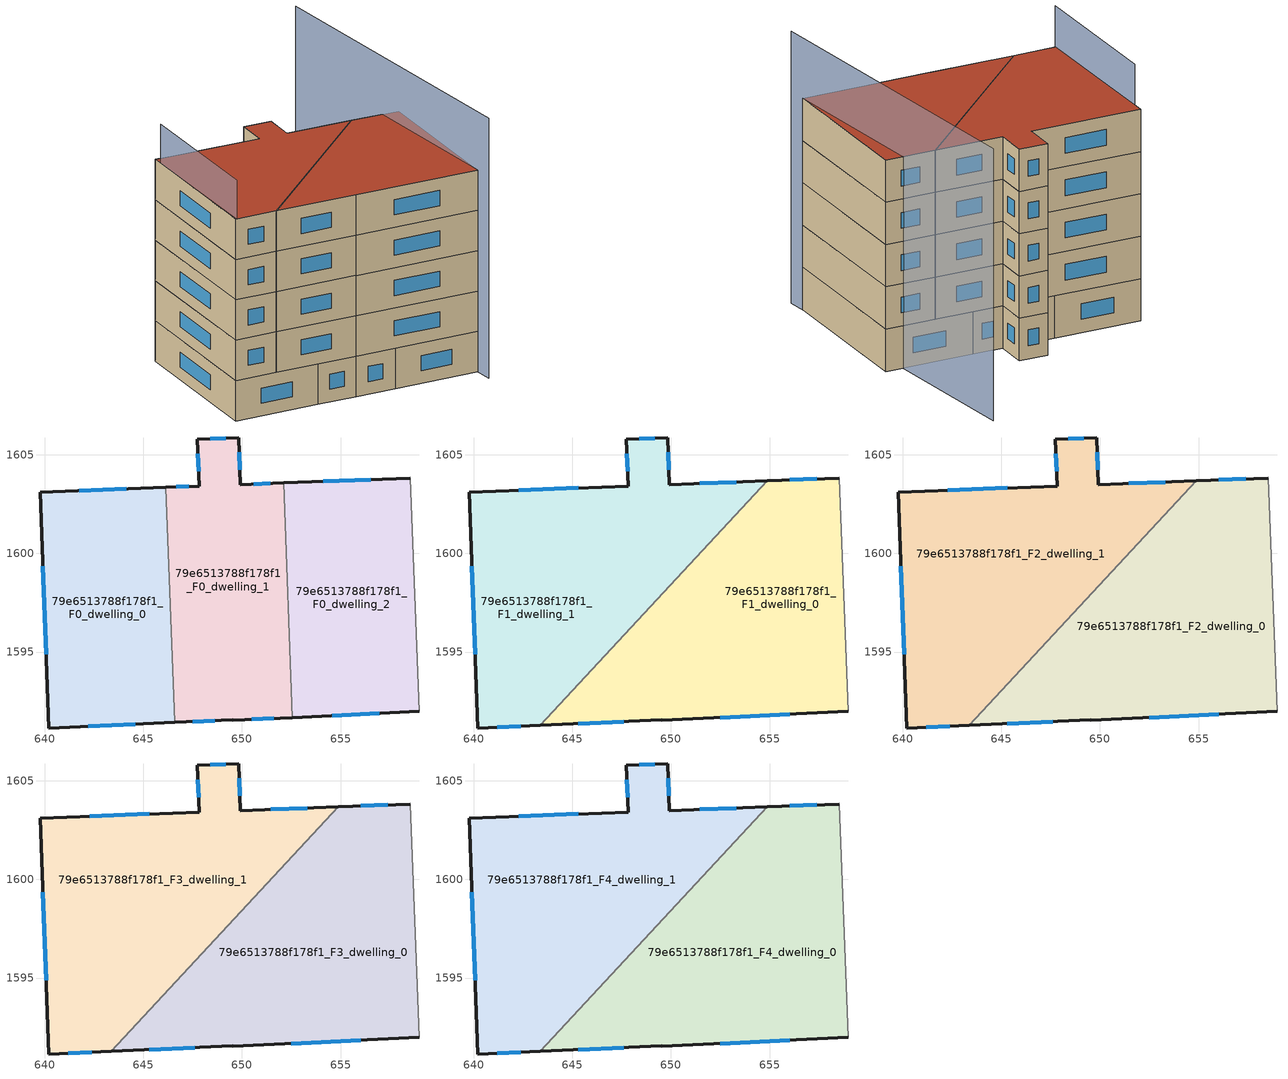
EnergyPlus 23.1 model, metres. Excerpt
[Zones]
79e6513788f178f1_F0_dwelling_0
 floor ground (EU_floor_Construction): 646.13,1603.35 646.58,1591.42 640.21,1591.13 639.76,1603.11 z0
 wall outside (EU_wall_Construction): 646.13,1603.35 639.76,1603.11 640.21,1591.13 646.58,1591.42 z0:3
 wall to 79e6513788f178f1_F0_dwelling_1 (EU_wall_Construction): 646.58,1591.42 646.13,1603.35 z0:3
 window (EU_Window_Construction): 642.21,1591.22 644.58,1591.33 / 639.9,1599.36 640.07,1594.89 / 644.13,1603.28 641.76,1603.19 z0.94:2.06
79e6513788f178f1_F0_dwelling_1
 floor ground (EU_floor_Construction): 652.11,1603.58 652.56,1591.68 649.54,1591.53 649.54,1591.56 646.58,1591.42 646.13,1603.35 647.83,1603.42 647.74,1605.79 649.83,1605.87 649.92,1603.5 z0
 wall outside (EU_wall_Construction): 652.11,1603.58 649.92,1603.5 649.83,1605.87 647.74,1605.79 647.83,1603.42 646.13,1603.35 / 646.58,1591.42 649.54,1591.56 649.54,1591.53 652.56,1591.68 z0:3
 wall to 79e6513788f178f1_F0_dwelling_2 (EU_wall_Construction): 652.56,1591.68 652.11,1603.58 z0:3
 window (EU_Window_Construction): 647.3,1603.4 646.66,1603.37 / 647.77,1605.05 647.8,1604.16 / 649.17,1605.85 648.4,1605.82 / 649.89,1604.24 649.86,1605.13 / 651.42,1603.55 650.61,1603.52 / 650.49,1591.58 651.61,1591.63 / 647.51,1591.47 648.61,1591.52 z0.94:2.06
79e6513788f178f1_F0_dwelling_2
 floor ground (EU_floor_Construction): 658.54,1603.82 658.98,1591.99 652.56,1591.68 652.11,1603.58 z0
 wall outside (EU_wall_Construction): 652.56,1591.68 658.98,1591.99 / 658.54,1603.82 652.11,1603.58 z0:3
 wall adiabatic (EU_wall_Construction): 658.98,1591.99 658.54,1603.82 z0:3
 window (EU_Window_Construction): 654.57,1591.77 656.97,1591.89 / 656.52,1603.74 654.12,1603.65 z0.94:2.06
79e6513788f178f1_F1_dwelling_0
 floor to 79e6513788f178f1_F0_dwelling_2 (EU_floor_Construction): 658.54,1603.82 658.98,1591.99 652.56,1591.68 652.22,1600.81 654.88,1603.68 z3
 floor to 79e6513788f178f1_F0_dwelling_1 (EU_floor_Construction): 652.22,1600.81 652.56,1591.68 649.54,1591.53 649.54,1591.56 646.58,1591.42 646.46,1594.61 z3
 floor to 79e6513788f178f1_F0_dwelling_0 (EU_floor_Construction): 646.46,1594.61 646.58,1591.42 643.37,1591.28 z3
 wall outside (EU_wall_Construction): 658.54,1603.82 654.88,1603.68 / 643.37,1591.28 649.54,1591.56 649.54,1591.53 658.98,1591.99 z3:6
 wall adiabatic (EU_wall_Construction): 658.98,1591.99 658.54,1603.82 z3:6
 wall to 79e6513788f178f1_F1_dwelling_1 (EU_wall_Construction): 654.88,1603.68 643.37,1591.28 z3:6
 window (EU_Window_Construction): 657.39,1603.78 656.02,1603.72 / 652.5,1591.67 656.02,1591.84 / 645.31,1591.37 647.61,1591.47 z3.94:5.06
79e6513788f178f1_F1_dwelling_1
 floor to 79e6513788f178f1_F0_dwelling_0 (EU_floor_Construction): 646.13,1603.35 646.46,1594.61 643.37,1591.28 640.21,1591.13 639.76,1603.11 z3
 floor to 79e6513788f178f1_F0_dwelling_1 (EU_floor_Construction): 652.11,1603.58 652.22,1600.81 646.46,1594.61 646.13,1603.35 647.83,1603.42 647.74,1605.79 649.83,1605.87 649.92,1603.5 z3
 floor to 79e6513788f178f1_F0_dwelling_2 (EU_floor_Construction): 654.88,1603.68 652.22,1600.81 652.11,1603.58 z3
 wall outside (EU_wall_Construction): 654.88,1603.68 649.92,1603.5 649.83,1605.87 647.74,1605.79 647.83,1603.42 639.76,1603.11 640.21,1591.13 643.37,1591.28 z3:6
 window (EU_Window_Construction): 649.17,1605.85 648.4,1605.82 / 649.89,1604.24 649.86,1605.13 / 653.32,1603.62 651.47,1603.55 / 641.2,1591.18 642.38,1591.23 / 639.9,1599.36 640.07,1594.89 / 645.3,1603.32 642.29,1603.21 / 647.77,1605.05 647.8,1604.16 z3.94:5.06
79e6513788f178f1_F2_dwelling_0
 floor to 79e6513788f178f1_F1_dwelling_0 (EU_floor_Construction): 658.54,1603.82 658.98,1591.99 649.54,1591.53 649.54,1591.56 643.37,1591.28 654.88,1603.68 z6
 wall outside (EU_wall_Construction): 658.54,1603.82 654.88,1603.68 / 643.37,1591.28 649.54,1591.56 649.54,1591.53 658.98,1591.99 z6:9
 wall adiabatic (EU_wall_Construction): 658.98,1591.99 658.54,1603.82 z6:9
 wall to 79e6513788f178f1_F2_dwelling_1 (EU_wall_Construction): 654.88,1603.68 643.37,1591.28 z6:9
 window (EU_Window_Construction): 657.39,1603.78 656.02,1603.72 / 652.5,1591.67 656.02,1591.84 / 645.31,1591.37 647.61,1591.47 z6.94:8.06
79e6513788f178f1_F2_dwelling_1
 floor to 79e6513788f178f1_F1_dwelling_1 (EU_floor_Construction): 654.88,1603.68 643.37,1591.28 640.21,1591.13 639.76,1603.11 647.83,1603.42 647.74,1605.79 649.83,1605.87 649.92,1603.5 z6
 wall outside (EU_wall_Construction): 654.88,1603.68 649.92,1603.5 649.83,1605.87 647.74,1605.79 647.83,1603.42 639.76,1603.11 640.21,1591.13 643.37,1591.28 z6:9
 window (EU_Window_Construction): 649.17,1605.85 648.4,1605.82 / 649.89,1604.24 649.86,1605.13 / 653.32,1603.62 651.47,1603.55 / 641.2,1591.18 642.38,1591.23 / 639.9,1599.36 640.07,1594.89 / 645.3,1603.32 642.29,1603.21 / 647.77,1605.05 647.8,1604.16 z6.94:8.06
79e6513788f178f1_F3_dwelling_0
 floor to 79e6513788f178f1_F2_dwelling_0 (EU_floor_Construction): 658.54,1603.82 658.98,1591.99 649.54,1591.53 649.54,1591.56 643.37,1591.28 654.88,1603.68 z9
 wall outside (EU_wall_Construction): 658.54,1603.82 654.88,1603.68 / 643.37,1591.28 649.54,1591.56 649.54,1591.53 658.98,1591.99 z9:12
 wall adiabatic (EU_wall_Construction): 658.98,1591.99 658.54,1603.82 z9:12
 wall to 79e6513788f178f1_F3_dwelling_1 (EU_wall_Construction): 654.88,1603.68 643.37,1591.28 z9:12
 window (EU_Window_Construction): 657.39,1603.78 656.02,1603.72 / 652.5,1591.67 656.02,1591.84 / 645.31,1591.37 647.61,1591.47 z9.94:11.06
79e6513788f178f1_F3_dwelling_1
 floor to 79e6513788f178f1_F2_dwelling_1 (EU_floor_Construction): 654.88,1603.68 643.37,1591.28 640.21,1591.13 639.76,1603.11 647.83,1603.42 647.74,1605.79 649.83,1605.87 649.92,1603.5 z9
 wall outside (EU_wall_Construction): 654.88,1603.68 649.92,1603.5 649.83,1605.87 647.74,1605.79 647.83,1603.42 639.76,1603.11 640.21,1591.13 643.37,1591.28 z9:12
 window (EU_Window_Construction): 649.17,1605.85 648.4,1605.82 / 649.89,1604.24 649.86,1605.13 / 653.32,1603.62 651.47,1603.55 / 641.2,1591.18 642.38,1591.23 / 639.9,1599.36 640.07,1594.89 / 645.3,1603.32 642.29,1603.21 / 647.77,1605.05 647.8,1604.16 z9.94:11.06
79e6513788f178f1_F4_dwelling_0
 floor to 79e6513788f178f1_F3_dwelling_0 (EU_floor_Construction): 658.54,1603.82 658.98,1591.99 649.54,1591.53 649.54,1591.56 643.37,1591.28 654.88,1603.68 z12
 wall outside (EU_wall_Construction): 658.54,1603.82 654.88,1603.68 / 643.37,1591.28 649.54,1591.56 649.54,1591.53 658.98,1591.99 z12:15
 wall adiabatic (EU_wall_Construction): 658.98,1591.99 658.54,1603.82 z12:15
 wall to 79e6513788f178f1_F4_dwelling_1 (EU_wall_Construction): 654.88,1603.68 643.37,1591.28 z12:15
 window (EU_Window_Construction): 657.39,1603.78 656.02,1603.72 / 652.5,1591.67 656.02,1591.84 / 645.31,1591.37 647.61,1591.47 z12.94:14.06
 roof outside (EU_roof_Construction): 658.98,1591.99 658.54,1603.82 654.88,1603.68 643.37,1591.28 649.54,1591.56 649.54,1591.53 z15
79e6513788f178f1_F4_dwelling_1
 floor to 79e6513788f178f1_F3_dwelling_1 (EU_floor_Construction): 654.88,1603.68 643.37,1591.28 640.21,1591.13 639.76,1603.11 647.83,1603.42 647.74,1605.79 649.83,1605.87 649.92,1603.5 z12
 wall outside (EU_wall_Construction): 654.88,1603.68 649.92,1603.5 649.83,1605.87 647.74,1605.79 647.83,1603.42 639.76,1603.11 640.21,1591.13 643.37,1591.28 z12:15
 window (EU_Window_Construction): 649.17,1605.85 648.4,1605.82 / 649.89,1604.24 649.86,1605.13 / 653.32,1603.62 651.47,1603.55 / 641.2,1591.18 642.38,1591.23 / 639.9,1599.36 640.07,1594.89 / 645.3,1603.32 642.29,1603.21 / 647.77,1605.05 647.8,1604.16 z12.94:14.06
 roof outside (EU_roof_Construction): 643.37,1591.28 654.88,1603.68 649.92,1603.5 649.83,1605.87 647.74,1605.79 647.83,1603.42 639.76,1603.11 640.21,1591.13 z15
shading: 639.79,1602.3 640.29,1591.11 z0:17.9; 659.17,1590.65 655.74,1614.44 z0:19.3
[Building]
EU S2 Campaign: North Axis=0; Terrain=City; Solar Distribution=FullExterior
[Site:Location]
Vienna: Latitude=48; Longitude=16.5; Time Zone=1; Elevation=183
[SizingPeriod:WeatherFileDays]
AnnualSizingPeriod: Begin Month=1; Begin Day of Month=1; End Month=12; End Day of Month=31; Day of Week for Start Day=Monday; Use Weather File Daylight Saving Period=No; Use Weather File Rain and Snow Indicators=No
[MATERIAL]
EU_InternalMass_Material: Roughness=MediumRough; Thickness=0.1; Conductivity=1; Density=1800; Specific Heat=900; Thermal Absorptance=0.9; Solar Absorptance=0.7; Visible Absorptance=0.7
[MATERIAL:NOMASS] Roughness=MediumRough; Thermal Absorptance=0.9; Solar Absorptance=0.7; Visible Absorptance=0.7
Name | Thermal Resistance
EU_wall_NoMass | 0.914258
EU_roof_NoMass | 0.954009
EU_floor_NoMass | 1.09711
[WINDOWMATERIAL:SIMPLEGLAZINGSYSTEM]
EU_Window_SimpleGlazing: UFactor=2.09642; Solar Heat Gain Coefficient=0.65; Visible Transmittance=0.65
[CONSTRUCTION]
EU_wall_Construction: EU_wall_NoMass
EU_roof_Construction: EU_roof_NoMass
EU_floor_Construction: EU_floor_NoMass
EU_Window_Construction: EU_Window_SimpleGlazing
EU_InternalMass_Construction: EU_InternalMass_Material
[ZONE] Type=1; Multiplier=1; Ceiling Height=autocalculate; Floor Area=autocalculate; Part of Total Floor Area=Yes
Name | Volume
79e6513788f178f1_F0_dwelling_0 | 228.995
79e6513788f178f1_F1_dwelling_0; 79e6513788f178f1_F2_dwelling_0; 79e6513788f178f1_F3_dwelling_0; 79e6513788f178f1_F4_dwelling_0 | 343.487
79e6513788f178f1_F0_dwelling_1 | 228.97
79e6513788f178f1_F1_dwelling_1; 79e6513788f178f1_F2_dwelling_1; 79e6513788f178f1_F3_dwelling_1; 79e6513788f178f1_F4_dwelling_1 | 343.478
79e6513788f178f1_F0_dwelling_2 | 228.99
[INTERNALMASS] Construction=EU_InternalMass_Construction
Name | Zone or ZoneList | Surface Area
79e6513788f178f1_F0_dwelling_0_EU_InternalMass | 79e6513788f178f1_F0_dwelling_0 | 76.3314
79e6513788f178f1_F0_dwelling_1_EU_InternalMass | 79e6513788f178f1_F0_dwelling_1 | 76.3236
79e6513788f178f1_F0_dwelling_2_EU_InternalMass | 79e6513788f178f1_F0_dwelling_2 | 76.3298
79e6513788f178f1_F1_dwelling_0_EU_InternalMass | 79e6513788f178f1_F1_dwelling_0 | 114.495
79e6513788f178f1_F1_dwelling_1_EU_InternalMass | 79e6513788f178f1_F1_dwelling_1 | 114.493
79e6513788f178f1_F2_dwelling_0_EU_InternalMass | 79e6513788f178f1_F2_dwelling_0 | 114.495
79e6513788f178f1_F2_dwelling_1_EU_InternalMass | 79e6513788f178f1_F2_dwelling_1 | 114.493
79e6513788f178f1_F3_dwelling_0_EU_InternalMass | 79e6513788f178f1_F3_dwelling_0 | 114.495
79e6513788f178f1_F3_dwelling_1_EU_InternalMass | 79e6513788f178f1_F3_dwelling_1 | 114.493
79e6513788f178f1_F4_dwelling_0_EU_InternalMass | 79e6513788f178f1_F4_dwelling_0 | 114.495
79e6513788f178f1_F4_dwelling_1_EU_InternalMass | 79e6513788f178f1_F4_dwelling_1 | 114.493
[OTHEREQUIPMENT] Fuel Type=Electricity; Design Level Calculation Method=Watts/Area; Power per Zone Floor Area=1; Fraction Latent=0; Fraction Radiant=0; Fraction Lost=0; Carbon Dioxide Generation Rate=0; EndUse Subcategory=EU_Step8_InternalGains
Name | Zone or ZoneList or Space or SpaceList | Schedule
EU_Step8_InternalGain_79e6513788f178f1_F0_dwelling_0_f000 | 79e6513788f178f1_F0_dwelling_0 | EU_Step8_GainSchedule_79e6513788f178f1_F0_dwelling_0_f000
EU_Step8_InternalGain_79e6513788f178f1_F0_dwelling_1_f000 | 79e6513788f178f1_F0_dwelling_1 | EU_Step8_GainSchedule_79e6513788f178f1_F0_dwelling_1_f000
EU_Step8_InternalGain_79e6513788f178f1_F0_dwelling_2_f000 | 79e6513788f178f1_F0_dwelling_2 | EU_Step8_GainSchedule_79e6513788f178f1_F0_dwelling_2_f000
EU_Step8_InternalGain_79e6513788f178f1_F1_dwelling_0_f000 | 79e6513788f178f1_F1_dwelling_0 | EU_Step8_GainSchedule_79e6513788f178f1_F1_dwelling_0_f000
EU_Step8_InternalGain_79e6513788f178f1_F1_dwelling_1_f000 | 79e6513788f178f1_F1_dwelling_1 | EU_Step8_GainSchedule_79e6513788f178f1_F1_dwelling_1_f000
EU_Step8_InternalGain_79e6513788f178f1_F2_dwelling_0_f000 | 79e6513788f178f1_F2_dwelling_0 | EU_Step8_GainSchedule_79e6513788f178f1_F2_dwelling_0_f000
EU_Step8_InternalGain_79e6513788f178f1_F2_dwelling_1_f000 | 79e6513788f178f1_F2_dwelling_1 | EU_Step8_GainSchedule_79e6513788f178f1_F2_dwelling_1_f000
EU_Step8_InternalGain_79e6513788f178f1_F3_dwelling_0_f000 | 79e6513788f178f1_F3_dwelling_0 | EU_Step8_GainSchedule_79e6513788f178f1_F3_dwelling_0_f000
EU_Step8_InternalGain_79e6513788f178f1_F3_dwelling_1_f000 | 79e6513788f178f1_F3_dwelling_1 | EU_Step8_GainSchedule_79e6513788f178f1_F3_dwelling_1_f000
EU_Step8_InternalGain_79e6513788f178f1_F4_dwelling_0_f000 | 79e6513788f178f1_F4_dwelling_0 | EU_Step8_GainSchedule_79e6513788f178f1_F4_dwelling_0_f000
EU_Step8_InternalGain_79e6513788f178f1_F4_dwelling_1_f000 | 79e6513788f178f1_F4_dwelling_1 | EU_Step8_GainSchedule_79e6513788f178f1_F4_dwelling_1_f000
[ZONEVENTILATION:DESIGNFLOWRATE] Schedule=EU_AlwaysOn; Design Flow Rate Calculation Method=AirChanges/Hour; Air Changes per Hour=0.546891; Ventilation Type=Natural; Fan Pressure Rise=0; Fan Total Efficiency=1; Constant Term Coefficient=1; Temperature Term Coefficient=0; Velocity Term Coefficient=0; Velocity Squared Term Coefficient=0; Minimum Indoor Temperature=-100; Maximum Indoor Temperature=100; Delta Temperature=-100; Minimum Outdoor Temperature=-100; Maximum Outdoor Temperature=100; Maximum Wind Speed=40
Name | Zone or ZoneList or Space or SpaceList
EU_ConstantAir_79e6513788f178f1_F0_dwelling_0 | 79e6513788f178f1_F0_dwelling_0
EU_ConstantAir_79e6513788f178f1_F0_dwelling_1 | 79e6513788f178f1_F0_dwelling_1
EU_ConstantAir_79e6513788f178f1_F0_dwelling_2 | 79e6513788f178f1_F0_dwelling_2
EU_ConstantAir_79e6513788f178f1_F1_dwelling_0 | 79e6513788f178f1_F1_dwelling_0
EU_ConstantAir_79e6513788f178f1_F1_dwelling_1 | 79e6513788f178f1_F1_dwelling_1
EU_ConstantAir_79e6513788f178f1_F2_dwelling_0 | 79e6513788f178f1_F2_dwelling_0
EU_ConstantAir_79e6513788f178f1_F2_dwelling_1 | 79e6513788f178f1_F2_dwelling_1
EU_ConstantAir_79e6513788f178f1_F3_dwelling_0 | 79e6513788f178f1_F3_dwelling_0
EU_ConstantAir_79e6513788f178f1_F3_dwelling_1 | 79e6513788f178f1_F3_dwelling_1
EU_ConstantAir_79e6513788f178f1_F4_dwelling_0 | 79e6513788f178f1_F4_dwelling_0
EU_ConstantAir_79e6513788f178f1_F4_dwelling_1 | 79e6513788f178f1_F4_dwelling_1
[HVACTEMPLATE:THERMOSTAT] Constant Heating Setpoint=20; Constant Cooling Setpoint=50
EU_HeatOnly_79e6513788f178f1_F0_dwelling_0; EU_HeatOnly_79e6513788f178f1_F0_dwelling_1; EU_HeatOnly_79e6513788f178f1_F0_dwelling_2; EU_HeatOnly_79e6513788f178f1_F1_dwelling_0; EU_HeatOnly_79e6513788f178f1_F1_dwelling_1; EU_HeatOnly_79e6513788f178f1_F2_dwelling_0; EU_HeatOnly_79e6513788f178f1_F2_dwelling_1; EU_HeatOnly_79e6513788f178f1_F3_dwelling_0; EU_HeatOnly_79e6513788f178f1_F3_dwelling_1; EU_HeatOnly_79e6513788f178f1_F4_dwelling_0; EU_HeatOnly_79e6513788f178f1_F4_dwelling_1
[HVACTEMPLATE:ZONE:IDEALLOADSAIRSYSTEM] System Availability Schedule=EU_AlwaysOn; Maximum Heating Supply Air Temperature=50; Minimum Cooling Supply Air Temperature=13; Maximum Heating Supply Air Humidity Ratio=0.0156; Minimum Cooling Supply Air Humidity Ratio=0.0077; Heating Limit=NoLimit; Cooling Limit=NoLimit; Heating Availability Schedule=EU_AlwaysOn; Cooling Availability Schedule=EU_CoolingOff; Dehumidification Control Type=ConstantSensibleHeatRatio; Cooling Sensible Heat Ratio=0.7; Dehumidification Setpoint=60; Humidification Control Type=None; Humidification Setpoint=30; Outdoor Air Method=None; Outdoor Air Flow Rate per Person=0.00944; Outdoor Air Flow Rate per Zone Floor Area=0; Outdoor Air Flow Rate per Zone=0; Demand Controlled Ventilation Type=None; Outdoor Air Economizer Type=NoEconomizer; Heat Recovery Type=None; Sensible Heat Recovery Effectiveness=0.7; Latent Heat Recovery Effectiveness=0.65
Name | Template Thermostat
79e6513788f178f1_F0_dwelling_0 | EU_HeatOnly_79e6513788f178f1_F0_dwelling_0
79e6513788f178f1_F0_dwelling_1 | EU_HeatOnly_79e6513788f178f1_F0_dwelling_1
79e6513788f178f1_F0_dwelling_2 | EU_HeatOnly_79e6513788f178f1_F0_dwelling_2
79e6513788f178f1_F1_dwelling_0 | EU_HeatOnly_79e6513788f178f1_F1_dwelling_0
79e6513788f178f1_F1_dwelling_1 | EU_HeatOnly_79e6513788f178f1_F1_dwelling_1
79e6513788f178f1_F2_dwelling_0 | EU_HeatOnly_79e6513788f178f1_F2_dwelling_0
79e6513788f178f1_F2_dwelling_1 | EU_HeatOnly_79e6513788f178f1_F2_dwelling_1
79e6513788f178f1_F3_dwelling_0 | EU_HeatOnly_79e6513788f178f1_F3_dwelling_0
79e6513788f178f1_F3_dwelling_1 | EU_HeatOnly_79e6513788f178f1_F3_dwelling_1
79e6513788f178f1_F4_dwelling_0 | EU_HeatOnly_79e6513788f178f1_F4_dwelling_0
79e6513788f178f1_F4_dwelling_1 | EU_HeatOnly_79e6513788f178f1_F4_dwelling_1
[SIZING:ZONE] Zone Cooling Design Supply Air Temperature Input Method=SupplyAirTemperature; Zone Cooling Design Supply Air Temperature=13; Zone Heating Design Supply Air Temperature Input Method=SupplyAirTemperature; Zone Heating Design Supply Air Temperature=50; Zone Cooling Design Supply Air Humidity Ratio=0.008; Zone Heating Design Supply Air Humidity Ratio=0.008; Cooling Design Air Flow Method=DesignDay; Cooling Design Air Flow Rate=0; Cooling Minimum Air Flow per Zone Floor Area=0.000762; Cooling Minimum Air Flow=0; Cooling Minimum Air Flow Fraction=0.2; Heating Design Air Flow Method=DesignDay; Heating Design Air Flow Rate=0; Heating Maximum Air Flow per Zone Floor Area=0.002032; Heating Maximum Air Flow=0.141576; Heating Maximum Air Flow Fraction=0.3; Account for Dedicated Outdoor Air System=No; Dedicated Outdoor Air System Control Strategy=NeutralSupplyAir; Dedicated Outdoor Air Low Setpoint Temperature for Design=autosize; Dedicated Outdoor Air High Setpoint Temperature for Design=autosize; Zone Load Sizing Method=Sensible Load Only No Latent Load; Zone Latent Cooling Design Supply Air Humidity Ratio Input Method=HumidityRatioDifference; Zone Cooling Design Supply Air Humidity Ratio Difference=0.005; Zone Latent Heating Design Supply Air Humidity Ratio Input Method=HumidityRatioDifference; Zone Humidification Design Supply Air Humidity Ratio Difference=0.005
79e6513788f178f1_F0_dwelling_0; 79e6513788f178f1_F0_dwelling_1; 79e6513788f178f1_F0_dwelling_2; 79e6513788f178f1_F1_dwelling_0; 79e6513788f178f1_F1_dwelling_1; 79e6513788f178f1_F2_dwelling_0; 79e6513788f178f1_F2_dwelling_1; 79e6513788f178f1_F3_dwelling_0; 79e6513788f178f1_F3_dwelling_1; 79e6513788f178f1_F4_dwelling_0; 79e6513788f178f1_F4_dwelling_1
[SCHEDULE:CONSTANT]
Name | Hourly Value
EU_AlwaysOn | 1
EU_CoolingOff | 0
[SCHEDULE:FILE] Column Number=1; Rows to Skip at Top=0; Number of Hours of Data=8760; Column Separator=Comma; Interpolate to Timestep=No; Minutes per Item=60; Adjust Schedule for Daylight Savings=Yes
Name | File
EU_Step8_GainSchedule_79e6513788f178f1_F0_dwelling_0_f000 | ../../schedules/79e6513788f178f1/79e6513788f178f1_F0_dwelling_0_f000_gain.csv
EU_Step8_GainSchedule_79e6513788f178f1_F0_dwelling_1_f000 | ../../schedules/79e6513788f178f1/79e6513788f178f1_F0_dwelling_1_f000_gain.csv
EU_Step8_GainSchedule_79e6513788f178f1_F0_dwelling_2_f000 | ../../schedules/79e6513788f178f1/79e6513788f178f1_F0_dwelling_2_f000_gain.csv
EU_Step8_GainSchedule_79e6513788f178f1_F1_dwelling_0_f000 | ../../schedules/79e6513788f178f1/79e6513788f178f1_F1_dwelling_0_f000_gain.csv
EU_Step8_GainSchedule_79e6513788f178f1_F1_dwelling_1_f000 | ../../schedules/79e6513788f178f1/79e6513788f178f1_F1_dwelling_1_f000_gain.csv
EU_Step8_GainSchedule_79e6513788f178f1_F2_dwelling_0_f000 | ../../schedules/79e6513788f178f1/79e6513788f178f1_F2_dwelling_0_f000_gain.csv
EU_Step8_GainSchedule_79e6513788f178f1_F2_dwelling_1_f000 | ../../schedules/79e6513788f178f1/79e6513788f178f1_F2_dwelling_1_f000_gain.csv
EU_Step8_GainSchedule_79e6513788f178f1_F3_dwelling_0_f000 | ../../schedules/79e6513788f178f1/79e6513788f178f1_F3_dwelling_0_f000_gain.csv
EU_Step8_GainSchedule_79e6513788f178f1_F3_dwelling_1_f000 | ../../schedules/79e6513788f178f1/79e6513788f178f1_F3_dwelling_1_f000_gain.csv
EU_Step8_GainSchedule_79e6513788f178f1_F4_dwelling_0_f000 | ../../schedules/79e6513788f178f1/79e6513788f178f1_F4_dwelling_0_f000_gain.csv
EU_Step8_GainSchedule_79e6513788f178f1_F4_dwelling_1_f000 | ../../schedules/79e6513788f178f1/79e6513788f178f1_F4_dwelling_1_f000_gain.csv
